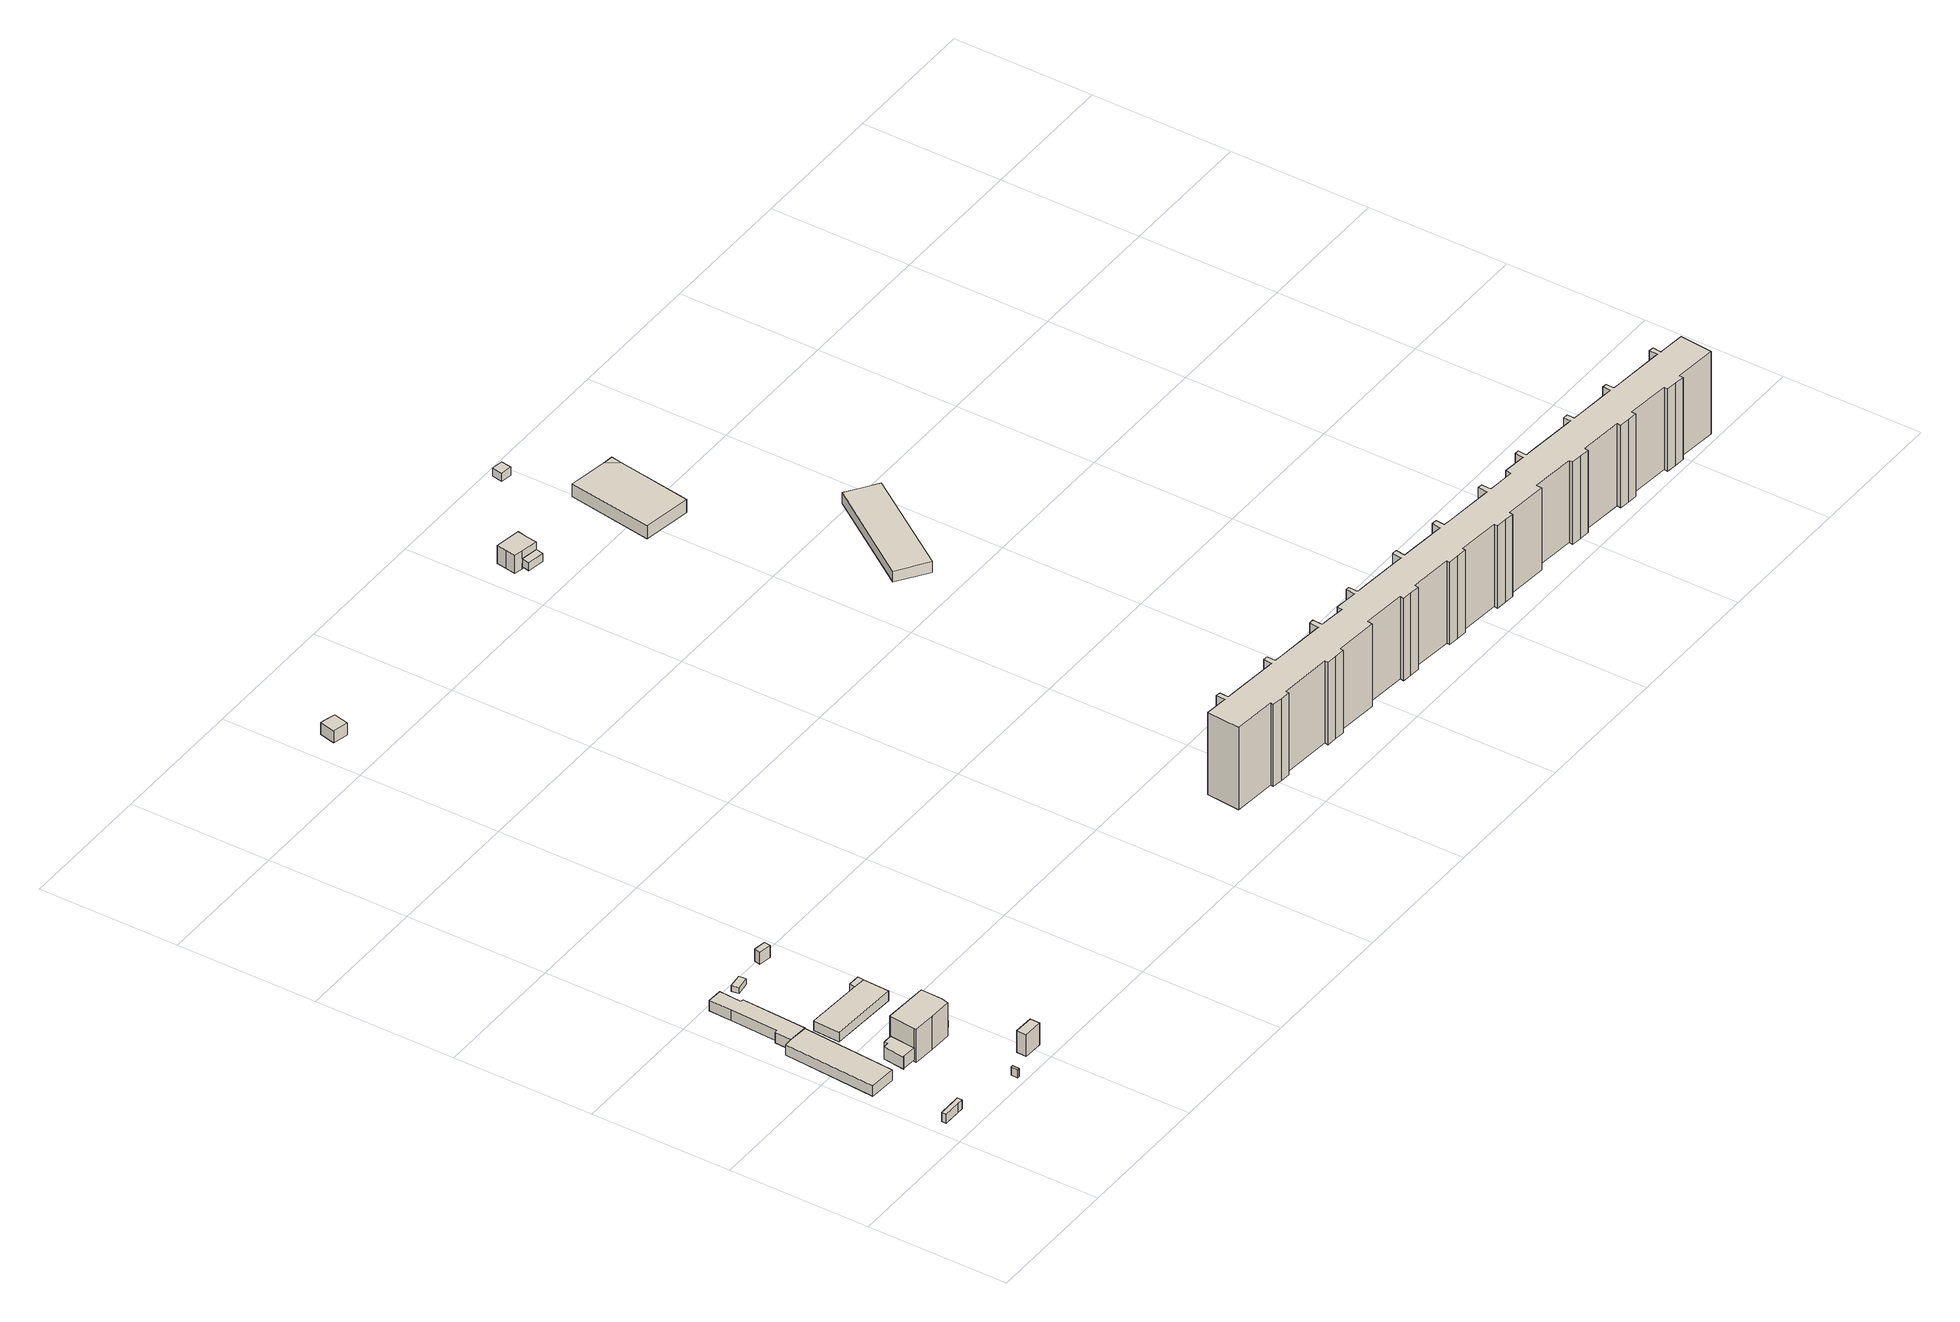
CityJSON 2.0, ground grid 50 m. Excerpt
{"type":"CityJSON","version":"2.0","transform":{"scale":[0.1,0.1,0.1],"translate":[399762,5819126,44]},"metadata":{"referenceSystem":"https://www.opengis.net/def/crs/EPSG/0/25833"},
"CityObjects":{
"building1":{"type":"Building","attributes":{"Gemeindeschluessel":"11000011","BezugspunktDach":"2200","function":"51009_1610","measuredHeight":3.41,"storeysAboveGround":0},"address":[{"country":"Germany","locality":"Berlin"}],"geometry":[{"type":"Solid","lod":"1","boundaries":[[[[0,1,2,3,4,5]],[[6,7,8,9,10,11]],[[6,11,5,4]],[[7,6,4,3]],[[8,7,3,2]],[[9,8,2,1]],[[10,9,1,0]],[[11,10,0,5]]]]}]},
"building2":{"type":"Building","attributes":{"Gemeindeschluessel":"11000011","BezugspunktDach":"2200","function":"31001_2510","measuredHeight":3.88,"storeysAboveGround":1},"address":[{"country":"Germany","locality":"Berlin","thoroughfareNumber":"6","thoroughfareName":"Seddiner Straße"}],"geometry":[{"type":"Solid","lod":"1","boundaries":[[[[12,13,14,15,16]],[[17,18,19,20,21]],[[17,21,16,15]],[[18,17,15,14]],[[19,18,14,13]],[[20,19,13,12]],[[21,20,12,16]]]]}]},
"building3":{"type":"Building","attributes":{"Gemeindeschluessel":"11000011","BezugspunktDach":"2200","function":"51009_1610","measuredHeight":3.17,"storeysAboveGround":0},"address":[{"country":"Germany","locality":"Berlin"}],"geometry":[{"type":"Solid","lod":"1","boundaries":[[[[22,23,24,25]],[[26,27,28,29]],[[26,29,25,24]],[[27,26,24,23]],[[28,27,23,22]],[[29,28,22,25]]]]}]},
"building4":{"type":"Building","attributes":{"Gemeindeschluessel":"11000011","BezugspunktDach":"2200","function":"31001_2463","measuredHeight":4.04,"storeysAboveGround":1},"address":[{"country":"Germany","locality":"Berlin","thoroughfareNumber":"2 (7)","thoroughfareName":"Seddiner Straße"}],"geometry":[{"type":"Solid","lod":"1","boundaries":[[[[30,31,32,33,34,35,36,37,38]],[[39,40,41,42,43,44,45,46,47]],[[39,47,38,37]],[[40,39,37,36]],[[41,40,36,35]],[[42,41,35,34]],[[43,42,34,33]],[[44,43,33,32]],[[45,44,32,31]],[[46,45,31,30]],[[47,46,30,38]]]]}]},
"building5":{"type":"Building","attributes":{"Gemeindeschluessel":"11000011","function":"31001_1130"},"address":[{"country":"Germany","locality":"Berlin","thoroughfareNumber":"2 (2)","thoroughfareName":"Seddiner Straße"}],"children":["building5-1","building5-2"]},
"building5-1":{"type":"BuildingPart","attributes":{"BezugspunktDach":"2200","measuredHeight":12.64,"storeysAboveGround":3},"parents":["building5"],"geometry":[{"type":"MultiSurface","lod":"1","boundaries":[[[48,49,50,51,52,53,54,55,56]],[[57,58,59,60,61,62,63,64,65]],[[57,65,56,55]],[[66,67,68,69,58,57,55,54]],[[59,58,54,53]],[[60,59,53,52]],[[61,60,52,51]],[[62,61,51,50]],[[63,62,50,49]],[[64,63,49,48]],[[65,64,48,56]],[[69,68,67,66]]]}]},
"building5-2":{"type":"BuildingPart","attributes":{"BezugspunktDach":"2200","measuredHeight":4.62,"storeysAboveGround":3},"parents":["building5"],"geometry":[{"type":"Solid","lod":"1","boundaries":[[[[70,67,66,71,72,73,74]],[[75,76,77,69,68,78,79]],[[75,79,74,73]],[[76,75,73,72]],[[77,76,72,71]],[[69,77,71,66]],[[78,68,67,70]],[[79,78,70,74]],[[68,69,66,67]]]]}]},
"building6":{"type":"Building","attributes":{"Gemeindeschluessel":"11000011","BezugspunktDach":"2200","function":"31001_2463","measuredHeight":3.74,"storeysAboveGround":1},"address":[{"country":"Germany","locality":"Berlin","thoroughfareNumber":"2 (4)","thoroughfareName":"Seddiner Straße"}],"geometry":[{"type":"Solid","lod":"1","boundaries":[[[[80,81,82,83,84]],[[85,86,87,88,89]],[[85,89,84,83]],[[86,85,83,82]],[[87,86,82,81]],[[88,87,81,80]],[[89,88,80,84]]]]}]},
"building7":{"type":"Building","attributes":{"Gemeindeschluessel":"11000011","BezugspunktDach":"2200","function":"31001_2571","measuredHeight":8.22,"storeysAboveGround":1},"address":[{"country":"Germany","locality":"Berlin","thoroughfareNumber":"33 (1)","thoroughfareName":"Marzahner Chaussee"}],"geometry":[{"type":"Solid","lod":"1","boundaries":[[[[90,91,92,93]],[[94,95,96,97]],[[94,97,93,92]],[[95,94,92,91]],[[96,95,91,90]],[[97,96,90,93]]]]}]},
"building8":{"type":"Building","attributes":{"Gemeindeschluessel":"11000011","BezugspunktDach":"2200","function":"31001_2463","measuredHeight":2.81,"storeysAboveGround":1},"address":[{"country":"Germany","locality":"Berlin","thoroughfareNumber":"2 (5)","thoroughfareName":"Seddiner Straße"}],"geometry":[{"type":"Solid","lod":"1","boundaries":[[[[98,99,100,101,102]],[[103,104,105,106,107]],[[103,107,102,101]],[[104,103,101,100]],[[105,104,100,99]],[[106,105,99,98]],[[107,106,98,102]]]]}]},
"building9":{"type":"Building","attributes":{"Gemeindeschluessel":"11000011","BezugspunktDach":"2200","function":"31001_2463","measuredHeight":2.5,"storeysAboveGround":1},"address":[{"country":"Germany","locality":"Berlin","thoroughfareNumber":"2 (3)","thoroughfareName":"Seddiner Straße"}],"geometry":[{"type":"Solid","lod":"1","boundaries":[[[[108,109,110,111]],[[112,113,114,115]],[[112,115,111,110]],[[113,112,110,109]],[[114,113,109,108]],[[115,114,108,111]]]]}]},
"building10":{"type":"Building","attributes":{"Gemeindeschluessel":"11000011","BezugspunktDach":"2200","function":"51009_1610","measuredHeight":3.52,"storeysAboveGround":0},"address":[{"country":"Germany","locality":"Berlin"}],"geometry":[{"type":"Solid","lod":"1","boundaries":[[[[81,116,117,82]],[[118,119,120,121]],[[118,121,82,117]],[[119,118,117,116]],[[120,119,116,81]],[[121,120,81,82]]]]}]},
"building11":{"type":"Building","attributes":{"Gemeindeschluessel":"11000011","BezugspunktDach":"2200","function":"31001_2463","measuredHeight":4.6,"storeysAboveGround":1},"address":[{"country":"Germany","locality":"Berlin","thoroughfareNumber":"2 (6)","thoroughfareName":"Seddiner Straße"}],"geometry":[{"type":"Solid","lod":"1","boundaries":[[[[122,123,124,125]],[[126,127,128,129]],[[126,129,125,124]],[[127,126,124,123]],[[128,127,123,122]],[[129,128,122,125]]]]}]},
"building12":{"type":"Building","attributes":{"Gemeindeschluessel":"11000010","BezugspunktDach":"2200","function":"31001_2000","measuredHeight":5.47,"storeysAboveGround":1},"address":[{"country":"Germany","locality":"Berlin","thoroughfareNumber":"41 (3)","thoroughfareName":"Zur Alten Börse"}],"geometry":[{"type":"Solid","lod":"1","boundaries":[[[[130,131,132,133,134]],[[135,136,137,138,139]],[[135,139,134,133]],[[136,135,133,132]],[[137,136,132,131]],[[138,137,131,130]],[[139,138,130,134]]]]}]},
"building13":{"type":"Building","attributes":{"Gemeindeschluessel":"11000011","BezugspunktDach":"2200","function":"51009_1610","measuredHeight":4.31,"storeysAboveGround":0},"address":[{"country":"Germany","locality":"Berlin"}],"geometry":[{"type":"Solid","lod":"1","boundaries":[[[[140,141,142,143,144,145]],[[146,147,148,149,150,151]],[[146,151,145,144]],[[147,146,144,143]],[[148,147,143,142]],[[149,148,142,141]],[[150,149,141,140]],[[151,150,140,145]]]]}]},
"building14":{"type":"Building","attributes":{"Gemeindeschluessel":"11000011","BezugspunktDach":"2200","function":"51009_1610","measuredHeight":4.14,"storeysAboveGround":0},"address":[{"country":"Germany","locality":"Berlin"}],"geometry":[{"type":"Solid","lod":"1","boundaries":[[[[152,153,154,155,156,157]],[[158,159,160,161,162,163]],[[158,163,157,156]],[[159,158,156,155]],[[160,159,155,154]],[[161,160,154,153]],[[162,161,153,152]],[[163,162,152,157]]]]}]},
"building15":{"type":"Building","attributes":{"Gemeindeschluessel":"11000010","function":"31001_1010"},"address":[{"country":"Germany","locality":"Berlin","thoroughfareNumber":"23","thoroughfareName":"Zur Alten Börse"}],"children":["building15-1","building15-2"]},
"building15-1":{"type":"BuildingPart","attributes":{"BezugspunktDach":"2200","measuredHeight":8.09,"storeysAboveGround":2},"parents":["building15"],"geometry":[{"type":"MultiSurface","lod":"1","boundaries":[[[164,165,166,167,168,169,170]],[[171,172,173,174,175,176,177]],[[171,177,170,169]],[[172,171,169,168]],[[173,172,168,167]],[[174,173,167,166]],[[175,174,166,165]],[[178,179,180,165,164]],[[176,175,181,182,183]],[[177,176,164,170]],[[183,182,181,180,179,178]]]}]},
"building15-2":{"type":"BuildingPart","attributes":{"BezugspunktDach":"2200","measuredHeight":3.38,"storeysAboveGround":2},"parents":["building15"],"geometry":[{"type":"MultiSurface","lod":"1","boundaries":[[[184,179,178,185]],[[182,181,186,187]],[[182,187,185,178]],[[186,181,179,184]],[[187,186,184,185]],[[182,188,178,179,181]]]}]},
"building16":{"type":"Building","attributes":{"Gemeindeschluessel":"11000011","BezugspunktDach":"2200","function":"51009_1610","measuredHeight":3.96,"storeysAboveGround":0},"address":[{"country":"Germany","locality":"Berlin"}],"geometry":[{"type":"Solid","lod":"1","boundaries":[[[[189,190,191,192,193,194]],[[195,196,197,198,199,200]],[[195,200,194,193]],[[196,195,193,192]],[[197,196,192,191]],[[198,197,191,190]],[[199,198,190,189]],[[200,199,189,194]]]]}]},
"building17":{"type":"Building","attributes":{"Gemeindeschluessel":"11000010","BezugspunktDach":"2200","function":"31001_2054","measuredHeight":4.96,"storeysAboveGround":1},"address":[{"country":"Germany","locality":"Berlin","thoroughfareNumber":"77","thoroughfareName":"Marzahner Chaussee"}],"geometry":[{"type":"Solid","lod":"1","boundaries":[[[[201,202,203,204,205]],[[206,207,208,209,210]],[[206,210,205,204]],[[207,206,204,203]],[[208,207,203,202]],[[209,208,202,201]],[[210,209,201,205]]]]}]},
"building18":{"type":"Building","attributes":{"Gemeindeschluessel":"11000010","BezugspunktDach":"2200","function":"51009_1610","measuredHeight":3.75,"storeysAboveGround":0},"address":[{"country":"Germany","locality":"Berlin"}],"geometry":[{"type":"Solid","lod":"1","boundaries":[[[[211,212,213,214]],[[215,216,217,218]],[[215,218,214,213]],[[216,215,213,212]],[[217,216,212,211]],[[218,217,211,214]]]]}]},
"building19":{"type":"Building","attributes":{"Gemeindeschluessel":"11000010","BezugspunktDach":"2200","function":"31001_2100","measuredHeight":5,"storeysAboveGround":1},"address":[{"country":"Germany","locality":"Berlin","thoroughfareNumber":"50","thoroughfareName":"Marzahner Chaussee"}],"geometry":[{"type":"Solid","lod":"1","boundaries":[[[[219,220,221,222,223]],[[224,225,226,227,228]],[[224,228,223,222]],[[225,224,222,221]],[[226,225,221,220]],[[227,226,220,219]],[[228,227,219,223]]]]}]},
"building20":{"type":"Building","attributes":{"Gemeindeschluessel":"11000010","BezugspunktDach":"2200","function":"51009_1610","measuredHeight":4.7,"storeysAboveGround":0},"address":[{"country":"Germany","locality":"Berlin"}],"geometry":[{"type":"Solid","lod":"1","boundaries":[[[[202,229,230,231,203]],[[232,233,234,235,236]],[[232,236,203,231]],[[233,232,231,230]],[[234,233,230,229]],[[235,234,229,202]],[[236,235,202,203]]]]}]},
"building21":{"type":"Building","attributes":{"Gemeindeschluessel":"11000011","BezugspunktDach":"2200","function":"31001_1010","measuredHeight":31.47,"storeysAboveGround":10},"address":[{"country":"Germany","locality":"Berlin","thoroughfareNumber":"10, 12, 14, 16, 18, 2, 20, 22, 4, 6, 8","thoroughfareName":"Gensinger Straße"}],"geometry":[{"type":"Solid","lod":"1","boundaries":[[[[237,238,239,240,241,242,243,244,245,246,247,248,249,250,251,252,253,254,255,256,257,258,259,260,261,262,263,264,265,266,267,268,269,270,271,272,273,274,275,276,277,278,279,280,281,282,283,284,285,286,287,288,289,290,291,292,293,294,295,296,297,298,299,300,301,302,303,304,305,306,307,308,309,310,311,312,313,314,315,316,317,318,319,320,321,322,323,324,325,326,327,328,329,330,331,332,333,334,335,336,337,338,339,340,341,342,343,344,345,346,347,348,349,350,351,352,353,354,355]],[[356,151,150,357,358,149,148,359,360,361,362,363,364,365,366,367,368,369,370,371,372,373,374,375,376,377,378,379,380,381,382,383,384,385,386,387,388,389,390,391,392,393,394,395,396,397,398,399,400,401,402,403,404,405,406,407,408,409,410,411,412,413,414,415,416,417,418,419,420,421,422,423,424,425,426,427,428,429,430,431,432,433,434,435,436,437,438,439,440,441,442,443,444,445,446,447,448,449,450,451,452,453,454,455,456,457,458,459,460,461,462,463,464,465,466,467,468,469,470]],[[356,470,355,354]],[[151,356,354,353]],[[150,151,353,352]],[[357,150,352,351]],[[358,357,351,350]],[[149,358,350,349]],[[148,149,349,348]],[[359,148,348,347]],[[360,359,347,346]],[[361,360,346,345]],[[362,361,345,344]],[[363,362,344,343]],[[364,363,343,342]],[[365,364,342,341]],[[366,365,341,340]],[[367,366,340,339]],[[368,367,339,338]],[[369,368,338,337]],[[370,369,337,336]],[[371,370,336,335]],[[372,371,335,334]],[[373,372,334,333]],[[374,373,333,332]],[[375,374,332,331]],[[376,375,331,330]],[[377,376,330,329]],[[378,377,329,328]],[[379,378,328,327]],[[380,379,327,326]],[[381,380,326,325]],[[382,381,325,324]],[[383,382,324,323]],[[384,383,323,322]],[[385,384,322,321]],[[386,385,321,320]],[[387,386,320,319]],[[388,387,319,318]],[[389,388,318,317]],[[390,389,317,316]],[[391,390,316,315]],[[392,391,315,314]],[[393,392,314,313]],[[394,393,313,312]],[[395,394,312,311]],[[396,395,311,310]],[[397,396,310,309]],[[398,397,309,308]],[[399,398,308,307]],[[400,399,307,306]],[[401,400,306,305]],[[402,401,305,304]],[[403,402,304,303]],[[404,403,303,302]],[[405,404,302,301]],[[406,405,301,300]],[[407,406,300,299]],[[408,407,299,298]],[[409,408,298,297]],[[410,409,297,296]],[[411,410,296,295]],[[412,411,295,294]],[[413,412,294,293]],[[414,413,293,292]],[[415,414,292,291]],[[416,415,291,290]],[[417,416,290,289]],[[418,417,289,288]],[[419,418,288,287]],[[420,419,287,286]],[[421,420,286,285]],[[422,421,285,284]],[[423,422,284,283]],[[424,423,283,282]],[[425,424,282,281]],[[426,425,281,280]],[[427,426,280,279]],[[428,427,279,278]],[[429,428,278,277]],[[430,429,277,276]],[[431,430,276,275]],[[432,431,275,274]],[[433,432,274,273]],[[434,433,273,272]],[[435,434,272,271]],[[436,435,271,270]],[[437,436,270,269]],[[438,437,269,268]],[[439,438,268,267]],[[440,439,267,266]],[[441,440,266,265]],[[442,441,265,264]],[[443,442,264,263]],[[444,443,263,262]],[[445,444,262,261]],[[446,445,261,260]],[[447,446,260,259]],[[448,447,259,258]],[[449,448,258,257]],[[450,449,257,256]],[[451,450,256,255]],[[452,451,255,254]],[[453,452,254,253]],[[454,453,253,252]],[[455,454,252,251]],[[456,455,251,250]],[[457,456,250,249]],[[458,457,249,248]],[[459,458,248,247]],[[460,459,247,246]],[[461,460,246,245]],[[462,461,245,244]],[[463,462,244,243]],[[464,463,243,242]],[[465,464,242,241]],[[466,465,241,240]],[[467,466,240,239]],[[468,467,239,238]],[[469,468,238,237]],[[470,469,237,355]]]]}]}
},
"vertices":[
[22,63,67],[87,62,67],[108,62,67],[108,74,67],[108,79,67],[22,79,67],[108,79,33],[108,74,33],[108,62,33],[87,62,33],[22,63,33],[22,79,33],
[103,311,77],[127,643,77],[57,649,77],[28,648,77],[5,317,77],[28,648,38],[57,649,38],[127,643,38],[103,311,38],[5,317,38],
[329,2,69],[330,26,69],[322,26,69],[321,2,69],[322,26,38],[330,26,38],[329,2,38],[321,2,38],
[127,643,79],[139,875,79],[129,877,79],[134,956,79],[81,959,79],[77,878,79],[69,708,79],[60,707,79],[57,649,79],[60,707,39],[69,708,39],[77,878,39],[81,959,39],[134,956,39],[129,877,39],[139,875,39],[127,643,39],[57,649,39],
[304,299,157],[385,297,157],[391,321,157],[393,374,157],[394,399,157],[234,407,157],[234,403,157],[225,312,157],[224,304,157],[225,312,30],[234,403,30],[234,407,30],[394,399,30],[393,374,30],[391,321,30],[385,297,30],[304,299,30],[224,304,30],[234,403,82],[225,312,82],[225,312,36],[234,403,36],
[172,315,82],[198,404,82],[198,391,82],[178,391,82],[169,314,82],[178,391,36],[198,391,36],[198,404,36],[172,315,36],[169,314,36],
[422,536,75],[426,629,75],[383,633,75],[176,644,75],[171,549,75],[176,644,38],[383,633,38],[426,629,38],[422,536,38],[171,549,38],
[506,45,109],[507,79,109],[438,82,109],[436,47,109],[438,82,26],[507,79,26],[506,45,26],[436,47,26],
[198,928,64],[247,935,64],[246,948,64],[244,961,64],[194,955,64],[244,961,42],[246,948,42],[247,935,42],[198,928,42],[194,955,42],
[420,319,56],[422,374,56],[393,374,56],[391,321,56],[393,374,31],[422,374,31],[420,319,31],[391,321,31],
[428,651,75],[385,653,75],[385,653,40],[428,651,40],[426,629,40],[383,633,40],
[401,951,85],[403,973,85],[360,979,85],[354,957,85],[360,979,39],[403,973,39],[401,951,39],[354,957,39],
[554,2582,133],[567,2637,133],[540,2644,133],[513,2651,133],[499,2596,133],[513,2651,87],[540,2644,87],[567,2637,87],[554,2582,87],[499,2596,87],
[1883,285,77],[1898,284,77],[1923,282,77],[1924,324,77],[1877,328,77],[1876,286,77],[1877,328,34],[1924,324,34],[1923,282,34],[1898,284,34],[1883,285,34],[1876,286,34],
[2108,265,75],[2126,264,75],[2148,262,75],[2151,300,75],[2102,306,75],[2099,266,75],[2102,306,33],[2151,300,33],[2148,262,33],[2126,264,33],[2108,265,33],[2099,266,33],
[1561,2616,122],[1622,2606,122],[1627,2643,122],[1633,2679,122],[1542,2694,122],[1536,2658,122],[1530,2622,122],[1536,2658,53],[1542,2694,53],[1633,2679,53],[1627,2643,53],[1622,2606,53],[1561,2616,53],[1530,2622,53],[1561,2616,93],[1622,2606,93],[1622,2606,67],[1622,2606,62],[1561,2616,62],[1561,2616,77],
[1617,2579,93],[1555,2588,93],[1617,2579,62],[1555,2588,62],[1561,2616,78],
[2333,245,75],[2351,244,75],[2375,242,75],[2379,282,75],[2329,285,75],[2325,246,75],[2329,285,35],[2379,282,35],[2375,242,35],[2351,244,35],[2333,245,35],[2325,246,35],
[2080,2365,89],[2123,2631,89],[2092,2673,89],[1954,2696,89],[1906,2393,89],[1954,2696,40],[2092,2673,40],[2123,2631,40],[2080,2365,40],[1906,2393,40],
[1936,2906,74],[1942,2943,74],[1903,2950,74],[1896,2912,74],[1903,2950,42],[1942,2943,42],[1936,2906,42],[1896,2912,42],
[2284,1610,45],[2520,1951,45],[2467,1988,45],[2415,2024,45],[2178,1683,45],[2415,2024,3],[2467,1988,3],[2520,1951,3],[2284,1610,3],[2178,1683,3],
[2126,2649,89],[2129,2668,89],[2110,2670,89],[2110,2670,42],[2129,2668,42],[2126,2649,42],[2123,2631,42],[2092,2673,42],
[1945,161,349],[1943,150,349],[1981,146,349],[2016,143,349],[2017,155,349],[2207,139,349],[2205,126,349],[2243,123,349],[2280,120,349],[2281,132,349],[2436,119,349],[2438,137,349],[2595,123,349],[2593,109,349],[2626,106,349],[2663,103,349],[2665,117,349],[2818,102,349],[2817,91,349],[2856,88,349],[2893,85,349],[2895,95,349],[3047,81,349],[3046,69,349],[3085,66,349],[3119,63,349],[3120,75,349],[3275,61,349],[3276,82,349],[3434,67,349],[3432,53,349],[3470,49,349],[3506,46,349],[3508,60,349],[3664,46,349],[3662,31,349],[3699,27,349],[3734,24,349],[3735,39,349],[3890,25,349],[3889,12,349],[3927,8,349],[3963,5,349],[3963,18,349],[4115,4,349],[4126,120,349],[4056,127,349],[4029,129,349],[4033,159,349],[4016,162,349],[4014,131,349],[4006,132,349],[3827,148,349],[3804,150,349],[3806,179,349],[3791,181,349],[3789,152,349],[3782,153,349],[3746,156,349],[3636,166,349],[3615,168,349],[3616,194,349],[3598,196,349],[3597,170,349],[3590,170,349],[3409,187,349],[3384,189,349],[3387,220,349],[3371,220,349],[3370,190,349],[3362,191,349],[3286,198,349],[3284,178,349],[3212,184,349],[3186,186,349],[3187,220,349],[3170,222,349],[3168,187,349],[3160,188,349],[2987,204,349],[2962,207,349],[2965,238,349],[2947,240,349],[2943,208,349],[2935,209,349],[2794,222,349],[2772,224,349],[2776,258,349],[2759,259,349],[2755,225,349],[2748,226,349],[2569,242,349],[2545,244,349],[2547,277,349],[2534,278,349],[2530,245,349],[2521,246,349],[2448,253,349],[2446,234,349],[2375,242,349],[2351,244,349],[2353,279,349],[2336,279,349],[2333,245,349],[2325,246,349],[2148,262,349],[2126,264,349],[2127,295,349],[2110,296,349],[2108,265,349],[2099,266,349],[1923,282,349],[1898,284,349],[1900,315,349],[1885,318,349],[1883,285,349],[1876,286,349],[1801,293,349],[1790,175,349],[1801,293,34],[1885,318,34],[1900,315,34],[2099,266,34],[2108,265,34],[2110,296,34],[2127,295,34],[2126,264,34],[2148,262,34],[2325,246,34],[2333,245,34],[2336,279,34],[2353,279,34],[2351,244,34],[2375,242,34],[2446,234,34],[2448,253,34],[2521,246,34],[2530,245,34],[2534,278,34],[2547,277,34],[2545,244,34],[2569,242,34],[2748,226,34],[2755,225,34],[2759,259,34],[2776,258,34],[2772,224,34],[2794,222,34],[2935,209,34],[2943,208,34],[2947,240,34],[2965,238,34],[2962,207,34],[2987,204,34],[3160,188,34],[3168,187,34],[3170,222,34],[3187,220,34],[3186,186,34],[3212,184,34],[3284,178,34],[3286,198,34],[3362,191,34],[3370,190,34],[3371,220,34],[3387,220,34],[3384,189,34],[3409,187,34],[3590,170,34],[3597,170,34],[3598,196,34],[3616,194,34],[3615,168,34],[3636,166,34],[3746,156,34],[3782,153,34],[3789,152,34],[3791,181,34],[3806,179,34],[3804,150,34],[3827,148,34],[4006,132,34],[4014,131,34],[4016,162,34],[4033,159,34],[4029,129,34],[4056,127,34],[4126,120,34],[4115,4,34],[3963,18,34],[3963,5,34],[3927,8,34],[3889,12,34],[3890,25,34],[3735,39,34],[3734,24,34],[3699,27,34],[3662,31,34],[3664,46,34],[3508,60,34],[3506,46,34],[3470,49,34],[3432,53,34],[3434,67,34],[3276,82,34],[3275,61,34],[3120,75,34],[3119,63,34],[3085,66,34],[3046,69,34],[3047,81,34],[2895,95,34],[2893,85,34],[2856,88,34],[2817,91,34],[2818,102,34],[2665,117,34],[2663,103,34],[2626,106,34],[2593,109,34],[2595,123,34],[2438,137,34],[2436,119,34],[2281,132,34],[2280,120,34],[2243,123,34],[2205,126,34],[2207,139,34],[2017,155,34],[2016,143,34],[1981,146,34],[1943,150,34],[1945,161,34],[1790,175,34]
]}
